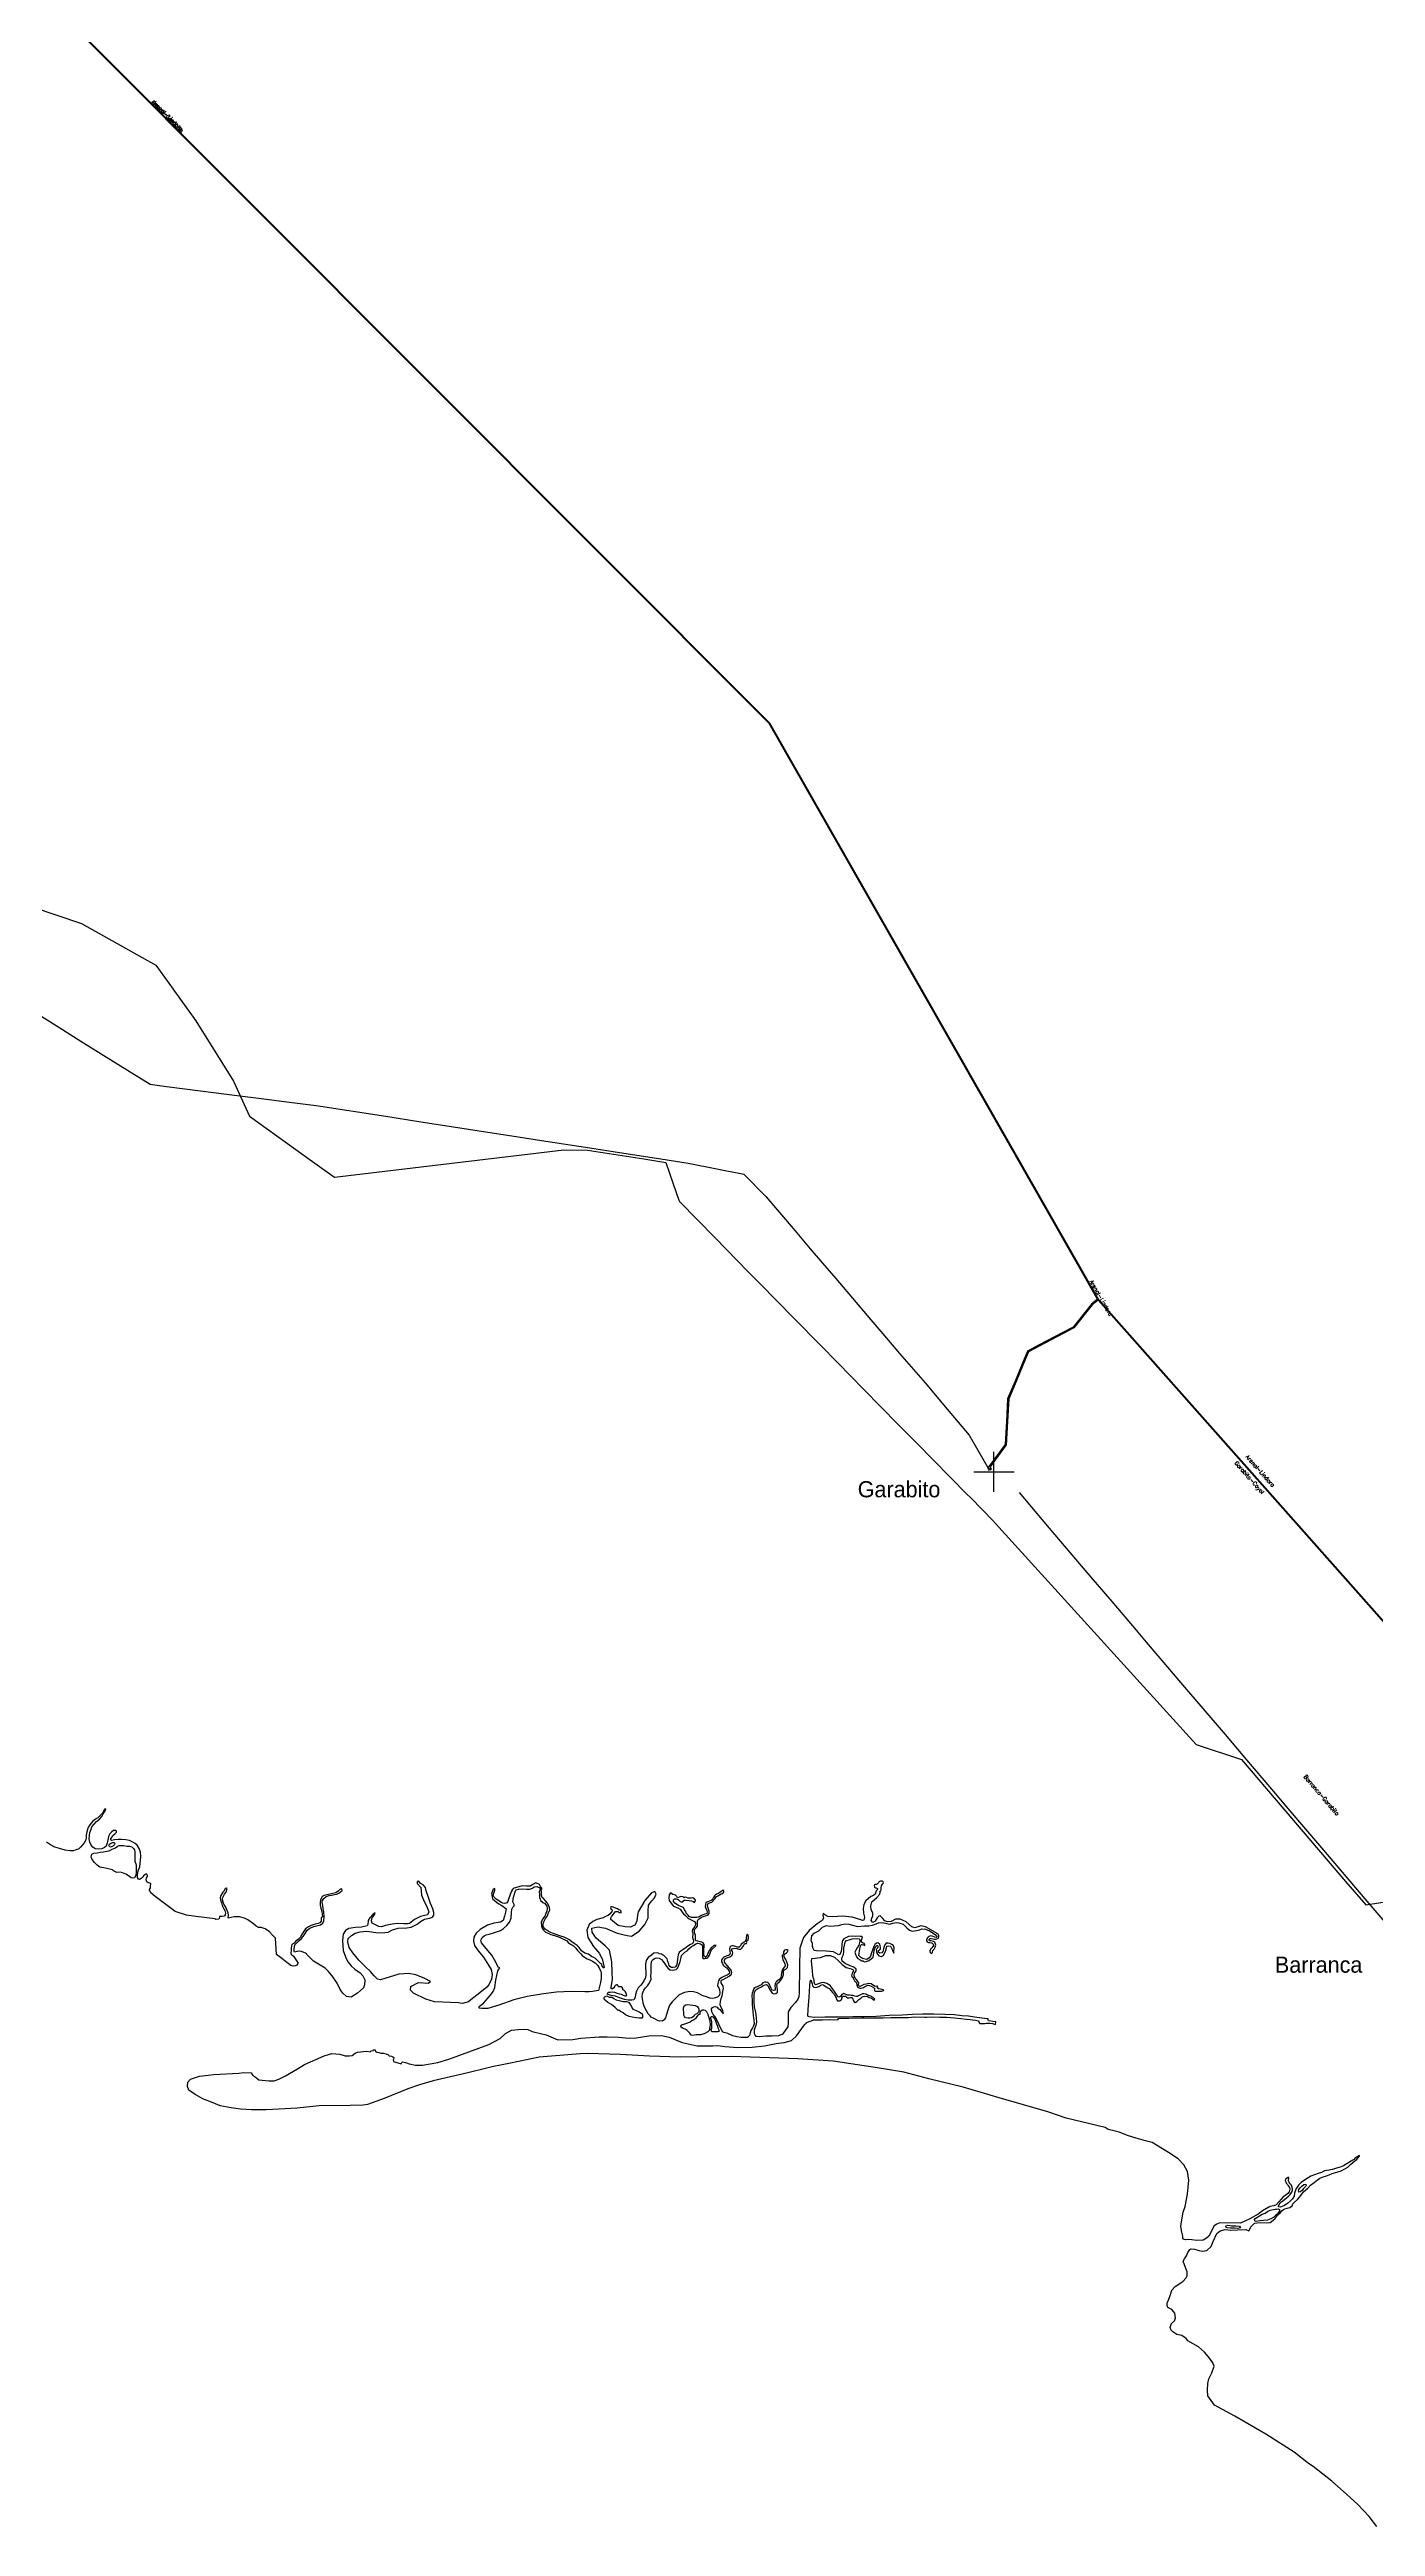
# Model space of a CAD drawing. Extents: x 283583 to 658922, y 889284 to 1241133.
# Drawn here: x 404868 to 421325, y 1097801 to 1128523 of the extents above; entities that cross this region are included whole.
import ezdxf
from ezdxf.enums import TextEntityAlignment as Align

# ---------------------------------------------------------------- set-up
doc = ezdxf.new("R2010")
doc.units = 0
doc.header["$MEASUREMENT"] = 0
for name, color, linetype in [('230 kV', 14, 'Continuous'), ('Circuito', 40, 'Continuous'), ('PUNTARENAS', 7, 'Continuous'), ('Subestaciones', 7, 'Continuous')]:
    doc.layers.add(name, color=color, linetype=linetype)
doc.styles.add('COMPLEX', font='COMPLEX', dxfattribs={"height": 0.2})

# ---------------------------------------------------------------- blocks, each defined once
blk = doc.blocks.new('UNNAMED')
at = {"color": 0}
for p, q in [((-0.5, 0), (0.5, 0)), ((0, -0.5), (0, 0.5))]:
    blk.add_line(p, q, dxfattribs=at)

msp = doc.modelspace()

# ---------------------------------------------------------------- linework, layer by layer
at = {"layer": '230 kV'}
for points in [[(390463, 1158238), (390444, 1158229), (390230, 1157825), (392168, 1149253), (393562, 1146302), (395989, 1141166), (396109, 1140911), (396356, 1140389), (396519, 1140040), (396846, 1139326), (397126, 1138757), (398817, 1135178), (413805, 1120172), (417887, 1113020)], [(398810, 1135173), (413798, 1120167), (417876, 1113020), (417856, 1113005), (417799, 1112961), (417575, 1112678), (417443, 1112608), (417144, 1112452), (417007, 1112380), (416936, 1112210), (416852, 1112008), (416760, 1111789), (416745, 1111508), (416729, 1111221), (416520, 1110935), (416551, 1110908)], [(404346, 1116797), (405028, 1116369), (405258, 1116225), (405544, 1116046), (405838, 1115863), (406117, 1115689), (406319, 1115663), (406742, 1115609), (407065, 1115568), (407561, 1115505), (407781, 1115477), (408180, 1115427), (409043, 1115293), (409452, 1115229), (410684, 1115038), (410973, 1114993), (411573, 1114899), (411942, 1114842), (412456, 1114762), (412795, 1114709), (413486, 1114573), (413759, 1114296), (414123, 1113870), (414311, 1113649), (414462, 1113472), (414626, 1113279), (414925, 1112928), (415063, 1112766), (415210, 1112595), (415417, 1112351), (415737, 1111984), (416008, 1111659), (416281, 1111338), (416516, 1110934), (416516, 1110934), (416528, 1110897)], [(421679, 1104950), (421676, 1104979), (421686, 1105131), (421708, 1105515), (421723, 1108683), (417884, 1113009), (417864, 1112995), (417808, 1112952), (417583, 1112668), (417449, 1112597), (417150, 1112440), (417017, 1112371), (416948, 1112205), (416864, 1112003), (416773, 1111786), (416757, 1111507), (416741, 1111216), (416545, 1110943), (416560, 1110912)], [(417886, 1113020), (417887, 1113020)], [(417887, 1113020), (417887, 1113019)], [(417887, 1113020), (421732, 1108686), (421717, 1105514), (421694, 1105130), (421685, 1104979), (421683, 1104950), (421664, 1104905)], [(416901, 1110624), (417275, 1110185), (417392, 1110048), (417769, 1109606), (418052, 1109273), (418353, 1108920), (418481, 1108770), (418769, 1108432), (418907, 1108270), (419209, 1107916), (419458, 1107624), (419701, 1107338), (420059, 1106918), (420214, 1106736), (420482, 1106421), (420680, 1106189), (420981, 1105835), (421219, 1105556), (421465, 1105268), (421611, 1105078), (421674, 1104948), (421692, 1104913)]]:
    msp.add_lwpolyline(points, dxfattribs=at)
at = {"layer": '230 kV', "color": 16}
msp.add_lwpolyline([(403729, 1118198), (405266, 1117684), (406190, 1117167), (406403, 1116869), (406401, 1116872), (406684, 1116477), (407153, 1115726), (407349, 1115294), (408132, 1114730), (408404, 1114536), (411252, 1114875), (411547, 1114870), (412246, 1114762), (412517, 1114720), (412609, 1114454), (412680, 1114253), (412687, 1114233), (413128, 1113784), (413544, 1113360), (413686, 1113217), (414114, 1112781), (414435, 1112455), (414654, 1112232), (414976, 1111905), (415399, 1111474), (415633, 1111237), (416258, 1110601), (416293, 1110566), (416450, 1110406), (416573, 1110281), (416611, 1110239), (419098, 1107502), (419663, 1107315), (420952, 1105801), (421206, 1105512), (421444, 1105548)], dxfattribs=at)
at = {"layer": 'PUNTARENAS', "color": 241}
msp.add_lwpolyline([(421341, 1097801), (421245, 1097924), (421106, 1098075), (420967, 1098200), (420783, 1098361), (420550, 1098546), (420495, 1098583), (420316, 1098723), (419964, 1098947), (419578, 1099171), (419327, 1099307), (419246, 1099422), (419241, 1099490), (419243, 1099573), (419258, 1099632), (419292, 1099706), (419321, 1099788), (419307, 1099829), (419271, 1099884), (419201, 1099962), (419129, 1100030), (419027, 1100089), (418996, 1100104), (418977, 1100134), (418921, 1100168), (418860, 1100183), (418810, 1100214), (418790, 1100236), (418778, 1100270), (418793, 1100318), (418829, 1100352), (418844, 1100388), (418833, 1100446), (418797, 1100492), (418748, 1100519), (418738, 1100541), (418740, 1100570), (418759, 1100619), (418782, 1100680), (418799, 1100731), (418840, 1100778), (418935, 1100839), (418976, 1100887), (418986, 1100911), (418989, 1100961), (418954, 1101048), (418939, 1101091), (418954, 1101120), (418978, 1101158), (418997, 1101199), (419020, 1101237), (419037, 1101245), (419081, 1101239), (419136, 1101222), (419175, 1101217), (419234, 1101226), (419285, 1101274), (419312, 1101334), (419356, 1101435), (419397, 1101469), (419458, 1101483), (419530, 1101477), (419613, 1101479), (419715, 1101484), (419755, 1101469), (419783, 1101523), (419824, 1101564), (419895, 1101570), (419971, 1101566), (420017, 1101570), (420075, 1101618), (420112, 1101665), (420147, 1101697), (420161, 1101716), (420185, 1101733), (420202, 1101739), (420231, 1101749), (420261, 1101757), (420291, 1101776), (420299, 1101802), (420322, 1101825), (420356, 1101857), (420384, 1101886), (420399, 1101907), (420432, 1101950), (420485, 1101998), (420519, 1102034), (420564, 1102068), (420604, 1102102), (420636, 1102120), (420676, 1102137), (420704, 1102145), (420750, 1102162), (420788, 1102177), (420818, 1102187), (420858, 1102198), (420898, 1102213), (420945, 1102236), (420981, 1102259), (421015, 1102291), (421045, 1102314), (421070, 1102337), (421093, 1102352), (421114, 1102380), (421123, 1102388), (421125, 1102392), (421125, 1102401), (421108, 1102391), (421085, 1102379), (421067, 1102365), (421070, 1102365), (421060, 1102354), (421043, 1102344), (421001, 1102321), (420963, 1102295), (420929, 1102276), (420886, 1102257), (420840, 1102244), (420791, 1102230), (420749, 1102221), (420692, 1102211), (420655, 1102190), (420613, 1102179), (420524, 1102145), (420456, 1102105), (420404, 1102067), (420370, 1102033), (420338, 1101985), (420319, 1101936), (420317, 1101898), (420295, 1101866), (420272, 1101841), (420234, 1101805), (420189, 1101777), (420141, 1101760), (420122, 1101765), (420120, 1101775), (420128, 1101794), (420143, 1101813), (420162, 1101830), (420177, 1101841), (420200, 1101862), (420217, 1101875), (420247, 1101896), (420268, 1101919), (420293, 1101955), (420295, 1101978), (420291, 1102012), (420276, 1102042), (420264, 1102052), (420253, 1102071), (420243, 1102095), (420249, 1102112), (420251, 1102129), (420241, 1102129), (420219, 1102118), (420209, 1102108), (420205, 1102091), (420213, 1102076), (420213, 1102074), (420219, 1102057), (420234, 1102042), (420243, 1102025), (420257, 1102006), (420264, 1101983), (420255, 1101953), (420238, 1101930), (420213, 1101909), (420181, 1101890), (420154, 1101862), (420124, 1101826), (420092, 1101790), (420062, 1101777), (420020, 1101769), (420007, 1101760), (420003, 1101760), (419921, 1101718), (419868, 1101674), (419766, 1101617), (419650, 1101564), (419395, 1101566), (419355, 1101550), (419325, 1101530), (419256, 1101401), (419226, 1101378), (419186, 1101353), (419108, 1101348), (419046, 1101357), (419002, 1101359), (418968, 1101355), (418942, 1101364), (418936, 1101378), (418936, 1101402), (418921, 1101450), (418909, 1101522), (418918, 1101578), (418939, 1101700), (418964, 1101768), (418993, 1101924), (419009, 1102096), (418992, 1102202), (418947, 1102286), (418876, 1102361), (418756, 1102439), (418607, 1102532), (418554, 1102562), (418469, 1102585), (418357, 1102617), (418258, 1102645), (418146, 1102691), (418093, 1102704), (418008, 1102726), (417971, 1102748), (417486, 1102865), (417258, 1102943), (416656, 1103116), (416206, 1103249), (415782, 1103355), (415471, 1103435), (415114, 1103495), (414593, 1103571), (414154, 1103602), (413333, 1103629), (412915, 1103625), (412697, 1103623), (412313, 1103636), (411956, 1103657), (411545, 1103668), (411456, 1103664), (411099, 1103634), (410946, 1103622), (410811, 1103592), (410569, 1103544), (410466, 1103523), (410379, 1103508), (410298, 1103485), (410061, 1103426), (409629, 1103327), (409462, 1103280), (409314, 1103229), (409023, 1103110), (408814, 1103033), (408763, 1103027), (408599, 1103024), (408217, 1103017), (407942, 1102988), (407557, 1102969), (407375, 1102967), (407237, 1102976), (407125, 1102993), (406987, 1103020), (406899, 1103054), (406772, 1103105), (406676, 1103158), (406596, 1103211), (406581, 1103260), (406586, 1103311), (406620, 1103350), (406732, 1103387), (406837, 1103399), (406907, 1103406), (407218, 1103424), (407280, 1103431), (407371, 1103426), (407390, 1103395), (407420, 1103380), (407441, 1103361), (407466, 1103339), (407589, 1103327), (407657, 1103329), (407716, 1103350), (407796, 1103390), (407947, 1103477), (408034, 1103531), (408279, 1103637), (408374, 1103667), (408472, 1103658), (408537, 1103637), (408593, 1103640), (408624, 1103643), (408662, 1103673), (408690, 1103685), (408804, 1103696), (408827, 1103694), (408849, 1103689), (408861, 1103700), (408889, 1103704), (408889, 1103713), (408912, 1103711), (408914, 1103692), (408929, 1103683), (408954, 1103681), (408982, 1103672), (409012, 1103670), (409041, 1103664), (409067, 1103653), (409086, 1103638), (409113, 1103634), (409128, 1103628), (409141, 1103619), (409141, 1103605), (409134, 1103590), (409138, 1103569), (409234, 1103541), (409240, 1103556), (409249, 1103564), (409287, 1103556), (409333, 1103539), (409409, 1103524), (409498, 1103522), (409689, 1103555), (409824, 1103599), (410320, 1103781), (410460, 1103853), (410526, 1103916), (410604, 1103955), (410684, 1103967), (410758, 1103969), (410805, 1103965), (410857, 1103942), (410963, 1103916), (411033, 1103901), (411179, 1103835), (411363, 1103840), (411461, 1103856), (411691, 1103875), (411791, 1103875), (411931, 1103869), (412062, 1103856), (412151, 1103860), (412307, 1103887), (412464, 1103891), (412559, 1103868), (412722, 1103802), (412906, 1103764), (412995, 1103763), (413101, 1103764), (413165, 1103766), (413249, 1103753), (413410, 1103741), (413588, 1103745), (413744, 1103761), (413888, 1103792), (413988, 1103804), (414079, 1103827), (414141, 1103886), (414240, 1104025), (414243, 1104032), (414255, 1104037), (414268, 1104052), (414295, 1104066), (414327, 1104073), (414352, 1104083), (414405, 1104087), (414460, 1104085), (414553, 1104089), (414653, 1104085), (414666, 1104106), (414790, 1104106), (414949, 1104110), (415095, 1104108), (415214, 1104110), (415311, 1104114), (415398, 1104116), (415531, 1104116), (415601, 1104121), (415732, 1104119), (415754, 1104119), (415832, 1104121), (415917, 1104119), (416003, 1104117), (416101, 1104110), (416177, 1104102), (416249, 1104093), (416293, 1104089), (416359, 1104080), (416395, 1104072), (416405, 1104057), (416408, 1104046), (416420, 1104038), (416435, 1104038), (416463, 1104040), (416475, 1104040), (416499, 1104044), (416539, 1104042), (416570, 1104038), (416611, 1104027), (416613, 1104061), (416604, 1104061), (416522, 1104074), (416520, 1104082), (416518, 1104097), (416507, 1104097), (416441, 1104106), (416350, 1104118), (416274, 1104129), (416192, 1104136), (416099, 1104147), (415982, 1104152), (415842, 1104156), (415709, 1104154), (415578, 1104150), (415455, 1104144), (415290, 1104137), (415127, 1104127), (414975, 1104123), (414837, 1104123), (414651, 1104119), (414492, 1104117), (414361, 1104113), (414297, 1104121), (414280, 1104131), (414284, 1104213), (414290, 1104268), (414295, 1104362), (414306, 1104512), (414311, 1104558), (414318, 1104581), (414319, 1104582), (414327, 1104558), (414334, 1104530), (414340, 1104505), (414355, 1104490), (414380, 1104488), (414416, 1104500), (414442, 1104515), (414461, 1104523), (414480, 1104517), (414518, 1104487), (414545, 1104473), (414564, 1104449), (414588, 1104422), (414609, 1104398), (414623, 1104371), (414632, 1104356), (414636, 1104339), (414647, 1104322), (414672, 1104320), (414683, 1104326), (414700, 1104343), (414704, 1104358), (414710, 1104371), (414717, 1104379), (414731, 1104379), (414748, 1104377), (414761, 1104367), (414772, 1104358), (414793, 1104358), (414810, 1104362), (414829, 1104362), (414835, 1104352), (414848, 1104322), (414856, 1104307), (414867, 1104301), (414888, 1104311), (414913, 1104339), (414937, 1104354), (414949, 1104366), (414968, 1104375), (414988, 1104379), (415019, 1104373), (415043, 1104360), (415068, 1104356), (415085, 1104341), (415102, 1104328), (415110, 1104341), (415091, 1104360), (415062, 1104379), (415036, 1104385), (415021, 1104392), (415000, 1104402), (414975, 1104407), (414960, 1104407), (414941, 1104400), (414924, 1104392), (414907, 1104381), (414897, 1104375), (414884, 1104375), (414865, 1104379), (414837, 1104388), (414816, 1104388), (414797, 1104392), (414774, 1104390), (414736, 1104409), (414727, 1104411), (414704, 1104398), (414689, 1104379), (414676, 1104369), (414664, 1104367), (414651, 1104371), (414634, 1104398), (414609, 1104437), (414583, 1104479), (414556, 1104509), (414514, 1104536), (414475, 1104547), (414446, 1104545), (414412, 1104532), (414387, 1104524), (414376, 1104519), (414365, 1104526), (414359, 1104551), (414359, 1104576), (414353, 1104596), (414350, 1104599), (414343, 1104634), (414339, 1104694), (414325, 1104814), (414330, 1104844), (414369, 1104849), (414399, 1104856), (414438, 1104858), (414503, 1104883), (414558, 1104881), (414613, 1104862), (414664, 1104814), (414705, 1104770), (414754, 1104735), (414816, 1104717), (414839, 1104710), (414848, 1104692), (414830, 1104662), (414823, 1104632), (414832, 1104615), (414839, 1104617), (414844, 1104601), (414861, 1104570), (414882, 1104542), (414888, 1104517), (414897, 1104496), (414907, 1104485), (414924, 1104479), (414937, 1104479), (414954, 1104481), (414971, 1104487), (414996, 1104504), (415028, 1104517), (415045, 1104510), (415068, 1104504), (415096, 1104485), (415110, 1104468), (415104, 1104455), (415117, 1104440), (415129, 1104442), (415193, 1104442), (415218, 1104449), (415225, 1104455), (415204, 1104461), (415180, 1104466), (415159, 1104468), (415140, 1104480), (415149, 1104493), (415138, 1104502), (415115, 1104497), (415094, 1104512), (415064, 1104531), (415036, 1104534), (415005, 1104529), (414975, 1104523), (414945, 1104506), (414924, 1104500), (414911, 1104508), (414909, 1104521), (414912, 1104542), (414901, 1104559), (414882, 1104584), (414865, 1104608), (414854, 1104633), (414854, 1104644), (414860, 1104664), (414878, 1104692), (414878, 1104712), (414851, 1104738), (414807, 1104756), (414742, 1104782), (414708, 1104814), (414701, 1104843), (414706, 1104862), (414721, 1104896), (414726, 1104932), (414728, 1104972), (414734, 1105012), (414743, 1105048), (414760, 1105067), (414791, 1105078), (414829, 1105088), (414878, 1105092), (414918, 1105088), (414927, 1105080), (414927, 1105063), (414920, 1105044), (414912, 1105012), (414891, 1104976), (414876, 1104949), (414865, 1104923), (414872, 1104898), (414882, 1104866), (414901, 1104845), (414931, 1104828), (414950, 1104817), (414965, 1104817), (414979, 1104804), (415007, 1104809), (415039, 1104821), (415066, 1104840), (415090, 1104862), (415094, 1104885), (415098, 1104917), (415102, 1104946), (415113, 1104972), (415124, 1104991), (415132, 1105005), (415141, 1105005), (415147, 1105001), (415147, 1104988), (415143, 1104974), (415130, 1104959), (415134, 1104942), (415134, 1104919), (415143, 1104900), (415162, 1104878), (415195, 1104872), (415219, 1104887), (415238, 1104925), (415248, 1104948), (415255, 1104976), (415261, 1104997), (415282, 1105003), (415304, 1104997), (415316, 1104984), (415331, 1104950), (415346, 1104910), (415346, 1104942), (415350, 1104973), (415342, 1105001), (415333, 1105014), (415323, 1105020), (415299, 1105033), (415274, 1105035), (415251, 1105037), (415234, 1105016), (415227, 1104993), (415219, 1104965), (415212, 1104933), (415200, 1104916), (415172, 1104912), (415157, 1104925), (415157, 1104946), (415172, 1104952), (415181, 1104965), (415183, 1104988), (415179, 1105001), (415172, 1105024), (415153, 1105037), (415141, 1105039), (415128, 1105031), (415113, 1105020), (415098, 1104993), (415088, 1104961), (415075, 1104929), (415068, 1104904), (415058, 1104874), (415043, 1104853), (415011, 1104834), (414990, 1104836), (414977, 1104840), (414960, 1104845), (414935, 1104862), (414914, 1104881), (414916, 1104910), (414920, 1104936), (414927, 1104965), (414933, 1104997), (414937, 1105012), (414946, 1105018), (414956, 1105018), (414971, 1105014), (414986, 1105008), (414988, 1105016), (414984, 1105027), (414980, 1105031), (414967, 1105035), (414948, 1105048), (414946, 1105061), (414952, 1105090), (414959, 1105109), (414952, 1105120), (414935, 1105120), (414912, 1105124), (414876, 1105120), (414832, 1105122), (414783, 1105118), (414758, 1105105), (414728, 1105088), (414711, 1105067), (414702, 1105029), (414700, 1105002), (414696, 1104970), (414692, 1104932), (414679, 1104896), (414663, 1104890), (414657, 1104895), (414597, 1104927), (414507, 1104936), (414389, 1104941), (414359, 1104947), (414345, 1104970), (414340, 1104996), (414336, 1105030), (414321, 1105070), (414330, 1105125), (414360, 1105158), (414415, 1105190), (414464, 1105236), (414510, 1105257), (414547, 1105248), (414607, 1105250), (414662, 1105254), (414704, 1105268), (414741, 1105277), (414787, 1105273), (414833, 1105261), (414895, 1105243), (414983, 1105252), (415038, 1105252), (415084, 1105259), (415128, 1105277), (415158, 1105289), (415202, 1105291), (415246, 1105284), (415294, 1105272), (415336, 1105282), (415375, 1105293), (415409, 1105288), (415462, 1105272), (415509, 1105228), (415541, 1105198), (415580, 1105183), (415652, 1105199), (415697, 1105212), (415742, 1105210), (415790, 1105187), (415861, 1105143), (415863, 1105142), (415866, 1105139), (415876, 1105129), (415879, 1105123), (415879, 1105114), (415874, 1105108), (415856, 1105112), (415837, 1105119), (415824, 1105123), (415801, 1105127), (415784, 1105118), (415774, 1105110), (415761, 1105098), (415753, 1105075), (415754, 1105064), (415762, 1105052), (415779, 1105046), (415795, 1105043), (415816, 1105039), (415824, 1105035), (415836, 1105024), (415838, 1105005), (415831, 1104993), (415817, 1104980), (415802, 1104961), (415796, 1104940), (415799, 1104919), (415805, 1104912), (415816, 1104909), (415826, 1104921), (415830, 1104943), (415848, 1104962), (415859, 1104985), (415868, 1105011), (415862, 1105035), (415855, 1105048), (415840, 1105057), (415808, 1105063), (415800, 1105063), (415789, 1105066), (415785, 1105079), (415788, 1105089), (415798, 1105095), (415812, 1105093), (415836, 1105090), (415851, 1105087), (415865, 1105085), (415882, 1105088), (415902, 1105097), (415907, 1105115), (415907, 1105130), (415897, 1105146), (415882, 1105157), (415874, 1105166), (415866, 1105167), (415866, 1105168), (415739, 1105240), (415682, 1105251), (415659, 1105244), (415608, 1105228), (415569, 1105240), (415499, 1105302), (415428, 1105334), (415368, 1105332), (415314, 1105306), (415268, 1105300), (415236, 1105314), (415206, 1105348), (415177, 1105376), (415160, 1105372), (415139, 1105350), (415115, 1105308), (415086, 1105291), (415067, 1105319), (415075, 1105344), (415087, 1105376), (415087, 1105413), (415068, 1105448), (415063, 1105499), (415075, 1105549), (415135, 1105602), (415173, 1105645), (415178, 1105669), (415175, 1105669), (415180, 1105679), (415187, 1105688), (415189, 1105698), (415189, 1105708), (415189, 1105722), (415189, 1105732), (415195, 1105746), (415207, 1105766), (415216, 1105778), (415218, 1105788), (415215, 1105796), (415209, 1105801), (415202, 1105804), (415192, 1105804), (415182, 1105804), (415170, 1105799), (415158, 1105790), (415151, 1105782), (415144, 1105773), (415139, 1105768), (415132, 1105765), (415124, 1105764), (415117, 1105764), (415109, 1105761), (415103, 1105753), (415103, 1105746), (415106, 1105739), (415106, 1105732), (415111, 1105725), (415121, 1105723), (415129, 1105722), (415137, 1105719), (415143, 1105712), (415143, 1105701), (415136, 1105693), (415133, 1105689), (415134, 1105689), (415130, 1105683), (415115, 1105643), (415096, 1105626), (415061, 1105616), (415001, 1105561), (414975, 1105515), (414968, 1105464), (414971, 1105406), (414982, 1105360), (414977, 1105323), (414959, 1105319), (414924, 1105328), (414832, 1105358), (414712, 1105370), (414585, 1105361), (414528, 1105365), (414491, 1105386), (414470, 1105402), (414468, 1105384), (414475, 1105347), (414458, 1105319), (414396, 1105276), (414295, 1105193), (414225, 1105105), (414207, 1105047), (414181, 1104974), (414176, 1104733), (414172, 1104420), (414170, 1104371), (414157, 1104342), (414125, 1104299), (414068, 1104240), (414034, 1104184), (414038, 1104045), (414032, 1103997), (413964, 1103908), (413915, 1103887), (413835, 1103883), (413757, 1103881), (413677, 1103873), (413642, 1103880), (413640, 1103880), (413625, 1103893), (413619, 1103913), (413617, 1103932), (413619, 1103963), (413627, 1103991), (413640, 1104020), (413647, 1104054), (413645, 1104105), (413638, 1104152), (413630, 1104198), (413619, 1104247), (413613, 1104300), (413613, 1104393), (413619, 1104429), (413636, 1104459), (413660, 1104473), (413706, 1104495), (413727, 1104511), (413751, 1104518), (413768, 1104522), (413783, 1104509), (413797, 1104480), (413812, 1104454), (413837, 1104416), (413859, 1104408), (413884, 1104412), (413905, 1104429), (413905, 1104460), (413899, 1104488), (413895, 1104516), (413903, 1104539), (413924, 1104551), (413946, 1104577), (413967, 1104609), (413977, 1104647), (413980, 1104683), (413988, 1104704), (414009, 1104712), (414028, 1104733), (414033, 1104769), (414020, 1104801), (414005, 1104835), (413986, 1104865), (413988, 1104892), (414001, 1104909), (414014, 1104915), (414028, 1104928), (414035, 1104943), (414022, 1104954), (414007, 1104954), (413990, 1104949), (413980, 1104930), (413980, 1104907), (413973, 1104894), (413963, 1104884), (413963, 1104865), (413971, 1104835), (413980, 1104814), (413994, 1104784), (413997, 1104755), (413988, 1104738), (413967, 1104708), (413956, 1104683), (413950, 1104638), (413946, 1104606), (413924, 1104585), (413888, 1104556), (413874, 1104530), (413869, 1104509), (413873, 1104477), (413876, 1104454), (413852, 1104448), (413833, 1104456), (413827, 1104475), (413812, 1104503), (413802, 1104530), (413783, 1104547), (413763, 1104552), (413742, 1104552), (413723, 1104543), (413700, 1104518), (413660, 1104499), (413632, 1104488), (413609, 1104473), (413596, 1104437), (413590, 1104416), (413586, 1104382), (413588, 1104334), (413590, 1104281), (413594, 1104228), (413596, 1104192), (413600, 1104135), (413611, 1104086), (413613, 1104035), (413606, 1104012), (413592, 1103985), (413572, 1103953), (413564, 1103925), (413558, 1103889), (413545, 1103877), (413533, 1103864), (413519, 1103864), (413452, 1103867), (413399, 1103873), (413350, 1103887), (413287, 1103917), (413236, 1103926), (413220, 1103938), (413201, 1103981), (413182, 1104012), (413167, 1104051), (413129, 1104123), (413104, 1104152), (413087, 1104184), (413085, 1104220), (413095, 1104239), (413112, 1104247), (413134, 1104250), (413155, 1104241), (413165, 1104228), (413189, 1104214), (413203, 1104192), (413231, 1104158), (413231, 1104177), (413224, 1104199), (413210, 1104230), (413193, 1104271), (413195, 1104311), (413206, 1104349), (413216, 1104381), (413223, 1104406), (413227, 1104436), (413233, 1104478), (413231, 1104495), (413229, 1104506), (413218, 1104525), (413204, 1104544), (413204, 1104563), (413210, 1104575), (413231, 1104586), (413265, 1104605), (413303, 1104626), (413329, 1104647), (413335, 1104675), (413333, 1104692), (413310, 1104721), (413284, 1104755), (413259, 1104783), (413244, 1104802), (413244, 1104827), (413257, 1104844), (413276, 1104855), (413312, 1104867), (413335, 1104884), (413346, 1104897), (413348, 1104914), (413346, 1104933), (413333, 1104954), (413339, 1104965), (413354, 1104969), (413373, 1104973), (413399, 1104969), (413422, 1104963), (413450, 1104963), (413460, 1104975), (413473, 1104992), (413488, 1105020), (413503, 1105030), (413519, 1105032), (413522, 1105043), (413517, 1105054), (413524, 1105064), (413539, 1105077), (413545, 1105106), (413539, 1105136), (413528, 1105149), (413517, 1105132), (413515, 1105102), (413513, 1105083), (413503, 1105060), (413488, 1105047), (413473, 1105037), (413452, 1105022), (413443, 1105001), (413428, 1104986), (413401, 1104988), (413382, 1104994), (413356, 1105001), (413337, 1105001), (413323, 1104997), (413312, 1104988), (413308, 1104967), (413314, 1104937), (413316, 1104910), (413306, 1104893), (413293, 1104882), (413265, 1104874), (413236, 1104861), (413219, 1104846), (413210, 1104827), (413210, 1104806), (413221, 1104783), (413231, 1104764), (413250, 1104747), (413274, 1104728), (413297, 1104700), (413307, 1104679), (413303, 1104656), (413280, 1104637), (413246, 1104626), (413214, 1104609), (413185, 1104588), (413170, 1104567), (413163, 1104537), (413159, 1104512), (413161, 1104497), (413174, 1104482), (413182, 1104457), (413189, 1104425), (413182, 1104391), (413165, 1104372), (413136, 1104357), (413100, 1104351), (413062, 1104355), (413034, 1104366), (412969, 1104387), (412911, 1104419), (412863, 1104432), (412816, 1104436), (412751, 1104423), (412683, 1104396), (412645, 1104356), (412596, 1104309), (412564, 1104265), (412543, 1104206), (412528, 1104153), (412513, 1104110), (412496, 1104085), (412471, 1104068), (412441, 1104072), (412430, 1104070), (412371, 1104100), (412335, 1104118), (412323, 1104136), (412299, 1104159), (412276, 1104195), (412253, 1104244), (412238, 1104293), (412232, 1104324), (412223, 1104369), (412230, 1104411), (412243, 1104451), (412266, 1104481), (412289, 1104506), (412308, 1104530), (412325, 1104559), (412335, 1104590), (412333, 1104626), (412335, 1104670), (412337, 1104721), (412335, 1104766), (412339, 1104804), (412354, 1104829), (412384, 1104850), (412407, 1104855), (412437, 1104848), (412462, 1104833), (412483, 1104810), (412504, 1104780), (412525, 1104746), (412551, 1104717), (412572, 1104706), (412606, 1104702), (412644, 1104710), (412667, 1104732), (412678, 1104761), (412695, 1104810), (412705, 1104842), (412712, 1104882), (412732, 1104904), (412753, 1104923), (412781, 1104942), (412804, 1104967), (412836, 1104993), (412861, 1105005), (412889, 1105027), (412914, 1105037), (412933, 1105033), (412946, 1105029), (412961, 1105020), (412971, 1105003), (412971, 1104891), (412973, 1104859), (412982, 1104847), (412999, 1104847), (413011, 1104849), (413030, 1104851), (413049, 1104866), (413060, 1104889), (413073, 1104923), (413090, 1104957), (413143, 1105005), (413113, 1105005), (413092, 1104988), (413079, 1104978), (413066, 1104961), (413052, 1104938), (413039, 1104908), (413026, 1104876), (413009, 1104863), (412997, 1104870), (412990, 1104887), (412988, 1104897), (412990, 1104927), (412990, 1104959), (412992, 1104995), (412992, 1105018), (412980, 1105039), (412965, 1105048), (412942, 1105054), (412914, 1105060), (412893, 1105063), (412889, 1105067), (412885, 1105086), (412885, 1105135), (412878, 1105156), (412874, 1105181), (412874, 1105204), (412893, 1105228), (412910, 1105245), (412912, 1105262), (412910, 1105283), (412912, 1105314), (412921, 1105329), (412942, 1105348), (412967, 1105361), (413008, 1105374), (413039, 1105384), (413054, 1105405), (413054, 1105431), (413046, 1105458), (413037, 1105484), (413033, 1105505), (413037, 1105522), (413052, 1105530), (413071, 1105539), (413088, 1105543), (413103, 1105556), (413114, 1105572), (413128, 1105589), (413145, 1105613), (413162, 1105621), (413183, 1105634), (413203, 1105646), (413224, 1105653), (413239, 1105672), (413239, 1105689), (413217, 1105689), (413205, 1105678), (413173, 1105653), (413148, 1105644), (413128, 1105632), (413120, 1105621), (413111, 1105602), (413101, 1105585), (413080, 1105566), (413061, 1105556), (413039, 1105547), (413016, 1105539), (413010, 1105515), (413006, 1105490), (413010, 1105479), (413016, 1105467), (413025, 1105441), (413029, 1105420), (413025, 1105403), (413020, 1105399), (413001, 1105395), (412982, 1105386), (412955, 1105378), (412927, 1105359), (412902, 1105353), (412881, 1105353), (412838, 1105355), (412809, 1105365), (412796, 1105382), (412771, 1105406), (412766, 1105427), (412756, 1105437), (412749, 1105448), (412735, 1105478), (412713, 1105488), (412673, 1105505), (412629, 1105531), (412612, 1105552), (412614, 1105573), (412627, 1105586), (412646, 1105586), (412671, 1105579), (412697, 1105554), (412709, 1105547), (412728, 1105550), (412739, 1105560), (412747, 1105571), (412766, 1105571), (412807, 1105566), (412838, 1105562), (412857, 1105554), (412872, 1105539), (412881, 1105552), (412887, 1105571), (412879, 1105583), (412868, 1105585), (412853, 1105600), (412834, 1105594), (412796, 1105594), (412773, 1105602), (412758, 1105605), (412747, 1105600), (412731, 1105609), (412703, 1105615), (412682, 1105605), (412663, 1105598), (412656, 1105613), (412637, 1105630), (412604, 1105639), (412574, 1105662), (412561, 1105634), (412553, 1105598), (412561, 1105565), (412580, 1105535), (412595, 1105514), (412610, 1105497), (412633, 1105488), (412665, 1105476), (412694, 1105456), (412722, 1105420), (412735, 1105399), (412760, 1105378), (412785, 1105353), (412806, 1105336), (412834, 1105325), (412872, 1105304), (412887, 1105283), (412887, 1105264), (412876, 1105245), (412866, 1105228), (412847, 1105207), (412844, 1105183), (412853, 1105164), (412853, 1105143), (412849, 1105113), (412853, 1105086), (412859, 1105075), (412863, 1105063), (412855, 1105039), (412844, 1105029), (412824, 1105021), (412790, 1104998), (412752, 1104969), (412710, 1104941), (412682, 1104920), (412672, 1104890), (412663, 1104842), (412657, 1104795), (412648, 1104759), (412633, 1104738), (412610, 1104734), (412587, 1104734), (412568, 1104746), (412557, 1104757), (412555, 1104774), (412542, 1104810), (412536, 1104842), (412511, 1104867), (412492, 1104882), (412475, 1104893), (412462, 1104901), (412441, 1104905), (412413, 1104914), (412369, 1104910), (412339, 1104888), (412297, 1104857), (412274, 1104819), (412267, 1104776), (412265, 1104728), (412269, 1104685), (412269, 1104639), (412263, 1104599), (412244, 1104567), (412223, 1104535), (412206, 1104514), (412176, 1104480), (412155, 1104440), (412142, 1104398), (412136, 1104362), (412119, 1104334), (412095, 1104328), (412049, 1104328), (412004, 1104338), (411978, 1104346), (411942, 1104359), (411891, 1104378), (411840, 1104388), (411800, 1104399), (411788, 1104405), (411804, 1104427), (411827, 1104428), (411856, 1104432), (411882, 1104427), (411913, 1104417), (411943, 1104408), (411962, 1104404), (411987, 1104391), (412011, 1104381), (412026, 1104383), (412032, 1104389), (412030, 1104400), (412026, 1104413), (412017, 1104432), (411998, 1104451), (411985, 1104459), (411983, 1104472), (411977, 1104487), (411964, 1104493), (411945, 1104493), (411933, 1104495), (411924, 1104512), (411916, 1104521), (411907, 1104521), (411897, 1104516), (411888, 1104512), (411884, 1104502), (411873, 1104480), (411856, 1104470), (411844, 1104470), (411835, 1104476), (411834, 1104478), (411841, 1104490), (411856, 1104584), (411853, 1104675), (411847, 1104805), (411817, 1104948), (411764, 1105001), (411651, 1105096), (411604, 1105174), (411598, 1105221), (411675, 1105239), (411770, 1105221), (411913, 1105161), (412037, 1105132), (412090, 1105122), (412186, 1105185), (412257, 1105268), (412299, 1105351), (412299, 1105434), (412302, 1105507), (412342, 1105559), (412378, 1105600), (412399, 1105642), (412382, 1105678), (412341, 1105660), (412258, 1105565), (412173, 1105424), (412166, 1105384), (412156, 1105312), (412138, 1105262), (412079, 1105233), (412014, 1105239), (411925, 1105256), (411836, 1105329), (411834, 1105352), (411842, 1105365), (411851, 1105376), (411880, 1105414), (411893, 1105427), (411906, 1105429), (411921, 1105429), (411929, 1105424), (411944, 1105416), (411963, 1105414), (411963, 1105426), (411959, 1105437), (411952, 1105446), (411936, 1105450), (411919, 1105460), (411883, 1105475), (411853, 1105488), (411834, 1105488), (411830, 1105475), (411834, 1105463), (411847, 1105454), (411851, 1105446), (411847, 1105429), (411825, 1105401), (411804, 1105380), (411779, 1105372), (411751, 1105357), (411744, 1105351), (411741, 1105352), (411663, 1105328), (411612, 1105306), (411567, 1105268), (411539, 1105197), (411550, 1105108), (411622, 1104995), (411693, 1104906), (411730, 1104828), (411752, 1104734), (411747, 1104726), (411727, 1104749), (411723, 1104773), (411713, 1104779), (411675, 1104817), (411639, 1104849), (411594, 1104872), (411556, 1104898), (411514, 1104913), (411472, 1104940), (411440, 1104982), (411417, 1105008), (411381, 1105033), (411353, 1105054), (411313, 1105080), (411254, 1105112), (411216, 1105124), (411131, 1105152), (411070, 1105175), (411021, 1105211), (410998, 1105235), (410993, 1105264), (411004, 1105302), (411025, 1105343), (411049, 1105374), (411063, 1105415), (411078, 1105444), (411072, 1105482), (411059, 1105510), (411049, 1105533), (411023, 1105561), (411004, 1105584), (410983, 1105603), (410975, 1105633), (410973, 1105664), (410975, 1105688), (410954, 1105692), (410947, 1105671), (410949, 1105639), (410949, 1105603), (410958, 1105582), (410964, 1105567), (410977, 1105552), (410989, 1105542), (411011, 1105531), (411030, 1105510), (411040, 1105493), (411044, 1105468), (411042, 1105434), (411027, 1105402), (411015, 1105370), (410989, 1105334), (410972, 1105292), (410974, 1105252), (410983, 1105224), (411000, 1105197), (411025, 1105171), (411065, 1105156), (411091, 1105142), (411135, 1105129), (411175, 1105118), (411207, 1105108), (411239, 1105088), (411290, 1105065), (411304, 1105046), (411336, 1105025), (411372, 1105002), (411400, 1104974), (411423, 1104946), (411463, 1104904), (411480, 1104883), (411507, 1104862), (411541, 1104843), (411575, 1104828), (411609, 1104811), (411639, 1104792), (411668, 1104762), (411689, 1104732), (411708, 1104694), (411716, 1104675), (411717, 1104601), (411706, 1104546), (411683, 1104449), (411607, 1104438), (411568, 1104434), (411511, 1104434), (411344, 1104436), (411160, 1104430), (410999, 1104407), (410796, 1104376), (410632, 1104333), (410446, 1104266), (410307, 1104226), (410233, 1104224), (410199, 1104228), (410199, 1104238), (410201, 1104249), (410222, 1104266), (410253, 1104292), (410343, 1104393), (410374, 1104438), (410395, 1104488), (410409, 1104575), (410433, 1104693), (410447, 1104712), (410456, 1104729), (410438, 1104740), (410419, 1104776), (410393, 1104828), (410357, 1104889), (410308, 1104946), (410230, 1105041), (410223, 1105074), (410237, 1105107), (410261, 1105126), (410287, 1105140), (410327, 1105147), (410379, 1105166), (410464, 1105192), (410504, 1105218), (410544, 1105255), (410577, 1105298), (410599, 1105347), (410604, 1105418), (410608, 1105458), (410618, 1105482), (410634, 1105498), (410634, 1105515), (410620, 1105550), (410627, 1105607), (410649, 1105671), (410658, 1105695), (410660, 1105697), (410691, 1105706), (410734, 1105711), (410788, 1105706), (410831, 1105706), (410861, 1105716), (410885, 1105734), (410918, 1105739), (410944, 1105725), (410965, 1105701), (410982, 1105711), (410963, 1105737), (410949, 1105765), (410906, 1105784), (410866, 1105765), (410833, 1105744), (410790, 1105742), (410734, 1105746), (410663, 1105728), (410623, 1105713), (410610, 1105697), (410609, 1105697), (410607, 1105694), (410606, 1105692), (410605, 1105687), (410599, 1105671), (410564, 1105581), (410555, 1105551), (410543, 1105538), (410520, 1105529), (410496, 1105532), (410473, 1105542), (410443, 1105559), (410410, 1105580), (410386, 1105606), (410376, 1105633), (410397, 1105693), (410397, 1105715), (410376, 1105706), (410361, 1105674), (410355, 1105644), (410361, 1105614), (410367, 1105587), (410386, 1105568), (410416, 1105544), (410443, 1105525), (410473, 1105506), (410496, 1105493), (410535, 1105463), (410530, 1105435), (410516, 1105371), (410500, 1105319), (410466, 1105296), (410384, 1105284), (410306, 1105260), (410214, 1105206), (410162, 1105161), (410133, 1105112), (410131, 1105060), (410145, 1105005), (410187, 1104939), (410253, 1104861), (410315, 1104762), (410348, 1104708), (410364, 1104646), (410355, 1104589), (410322, 1104518), (410296, 1104490), (410209, 1104418), (410099, 1104332), (410069, 1104309), (409996, 1104286), (409943, 1104294), (409645, 1104308), (409539, 1104341), (409387, 1104414), (409347, 1104453), (409354, 1104500), (409447, 1104546), (409566, 1104539), (409599, 1104559), (409526, 1104599), (409414, 1104645), (409328, 1104659), (409202, 1104652), (409030, 1104599), (408977, 1104581), (408940, 1104591), (408897, 1104629), (408853, 1104683), (408791, 1104742), (408709, 1104825), (408631, 1104917), (408588, 1104981), (408572, 1105052), (408577, 1105094), (408615, 1105130), (408664, 1105158), (408726, 1105177), (408808, 1105184), (408948, 1105165), (409030, 1105167), (409070, 1105174), (409127, 1105200), (409196, 1105223), (409302, 1105228), (409356, 1105235), (409389, 1105249), (409432, 1105271), (409472, 1105304), (409522, 1105332), (409583, 1105346), (409621, 1105358), (409637, 1105384), (409638, 1105417), (409628, 1105462), (409597, 1105528), (409574, 1105601), (409543, 1105684), (409535, 1105726), (409505, 1105759), (409474, 1105778), (409454, 1105806), (409431, 1105800), (409433, 1105774), (409476, 1105728), (409484, 1105632), (409524, 1105544), (409553, 1105492), (409578, 1105426), (409560, 1105388), (409472, 1105365), (409399, 1105330), (409337, 1105280), (409311, 1105275), (409267, 1105275), (409189, 1105278), (409122, 1105271), (409040, 1105254), (408988, 1105238), (408957, 1105243), (408872, 1105285), (408865, 1105314), (408875, 1105351), (408908, 1105396), (408910, 1105413), (408886, 1105396), (408844, 1105349), (408823, 1105318), (408820, 1105266), (408811, 1105250), (408742, 1105236), (408667, 1105231), (408582, 1105219), (408541, 1105191), (408515, 1105149), (408503, 1105068), (408515, 1104945), (408543, 1104867), (408569, 1104806), (408612, 1104754), (408657, 1104714), (408723, 1104667), (408756, 1104629), (408782, 1104581), (408777, 1104518), (408765, 1104481), (408692, 1104414), (408612, 1104368), (408553, 1104375), (408507, 1104415), (408475, 1104461), (408437, 1104538), (408378, 1104629), (408329, 1104686), (408288, 1104726), (408143, 1104812), (408061, 1104895), (408058, 1104902), (408044, 1104913), (408024, 1104921), (407997, 1104932), (407969, 1104938), (407936, 1104932), (407910, 1104923), (407904, 1104934), (407906, 1104970), (407915, 1105014), (407938, 1105040), (407963, 1105065), (407995, 1105093), (408016, 1105118), (408042, 1105156), (408067, 1105196), (408099, 1105224), (408148, 1105241), (408232, 1105262), (408262, 1105285), (408275, 1105312), (408277, 1105365), (408275, 1105423), (408264, 1105463), (408260, 1105505), (408254, 1105539), (408258, 1105566), (408275, 1105588), (408302, 1105613), (408341, 1105626), (408372, 1105632), (408406, 1105638), (408436, 1105645), (408459, 1105657), (408480, 1105672), (408499, 1105689), (408495, 1105709), (408482, 1105706), (408470, 1105700), (408451, 1105681), (408423, 1105662), (408385, 1105653), (408353, 1105645), (408311, 1105636), (408279, 1105626), (408254, 1105613), (408243, 1105598), (408233, 1105571), (408226, 1105539), (408228, 1105507), (408235, 1105471), (408247, 1105427), (408256, 1105363), (408241, 1105351), (408241, 1105308), (408225, 1105290), (408202, 1105280), (408166, 1105271), (408117, 1105257), (408081, 1105237), (408047, 1105214), (408019, 1105178), (407998, 1105140), (407983, 1105111), (407960, 1105087), (407926, 1105060), (407905, 1105034), (407875, 1105018), (407871, 1105003), (407869, 1104971), (407869, 1104946), (407865, 1104910), (407865, 1104903), (407877, 1104891), (407896, 1104874), (407913, 1104850), (407928, 1104827), (407945, 1104799), (407953, 1104786), (407949, 1104783), (407939, 1104763), (407922, 1104755), (407892, 1104749), (407865, 1104757), (407812, 1104795), (407750, 1104844), (407687, 1104897), (407672, 1105098), (407638, 1105136), (407598, 1105177), (407545, 1105215), (407497, 1105230), (407463, 1105232), (407435, 1105247), (407399, 1105276), (407330, 1105325), (407289, 1105344), (407226, 1105361), (407162, 1105361), (407086, 1105347), (407090, 1105384), (407084, 1105412), (407074, 1105442), (407055, 1105484), (407033, 1105520), (407019, 1105558), (407017, 1105592), (407027, 1105617), (407042, 1105645), (407057, 1105666), (407064, 1105679), (407071, 1105702), (407072, 1105715), (407061, 1105719), (407050, 1105713), (407044, 1105704), (407036, 1105685), (407019, 1105668), (406993, 1105628), (406985, 1105600), (406989, 1105573), (407002, 1105537), (407012, 1105505), (407029, 1105469), (407044, 1105440), (407052, 1105408), (407050, 1105387), (407042, 1105374), (407040, 1105370), (407010, 1105365), (406980, 1105366), (406980, 1105359), (406976, 1105340), (406970, 1105332), (406936, 1105330), (406933, 1105328), (406925, 1105336), (406686, 1105366), (406569, 1105385), (406429, 1105429), (406181, 1105613), (406125, 1105659), (406118, 1105679), (406105, 1105698), (406120, 1105718), (406122, 1105742), (406124, 1105770), (406114, 1105779), (406092, 1105783), (406077, 1105796), (406070, 1105820), (406074, 1105846), (406085, 1105863), (406085, 1105877), (406075, 1105890), (406063, 1105892), (406040, 1105876), (406027, 1105859), (406007, 1105839), (405987, 1105824), (405972, 1105828), (405962, 1105849), (405960, 1105875), (405963, 1105916), (405973, 1105945), (405988, 1105984), (405995, 1106028), (405999, 1106062), (406004, 1106117), (405997, 1106164), (405980, 1106212), (405958, 1106251), (405930, 1106271), (405903, 1106290), (405860, 1106310), (405814, 1106316), (405762, 1106321), (405721, 1106320), (405677, 1106316), (405638, 1106308), (405627, 1106320), (405636, 1106344), (405655, 1106370), (405681, 1106392), (405701, 1106412), (405699, 1106427), (405686, 1106434), (405664, 1106434), (405636, 1106414), (405616, 1106392), (405601, 1106359), (405595, 1106336), (405588, 1106297), (405584, 1106277), (405571, 1106238), (405551, 1106221), (405517, 1106207), (405473, 1106201), (405436, 1106207), (405408, 1106225), (405384, 1106251), (405371, 1106288), (405362, 1106331), (405364, 1106370), (405368, 1106407), (405386, 1106449), (405395, 1106477), (405421, 1106512), (405453, 1106546), (405488, 1106575), (405516, 1106609), (405536, 1106640), (405559, 1106679), (405568, 1106697), (405562, 1106703), (405546, 1106690), (405525, 1106648), (405499, 1106620), (405470, 1106592), (405440, 1106572), (405408, 1106549), (405381, 1106522), (405360, 1106492), (405344, 1106462), (405331, 1106418), (405323, 1106377), (405323, 1106329), (405316, 1106312), (405303, 1106283), (405284, 1106259), (405254, 1106227), (405228, 1106203), (405209, 1106199), (405166, 1106182), (405124, 1106180), (405061, 1106188), (404992, 1106208), (404933, 1106227), (404881, 1106255), (404831, 1106290)], dxfattribs=at)
for points in [[(405666, 1106248), (405657, 1106243), (405649, 1106236), (405635, 1106229), (405624, 1106228), (405617, 1106231), (405612, 1106235), (405608, 1106244), (405608, 1106253), (405611, 1106263), (405625, 1106273), (405644, 1106281), (405656, 1106283), (405665, 1106283), (405674, 1106280), (405678, 1106274), (405678, 1106269), (405677, 1106261), (405672, 1106255)], [(405938, 1105876), (405925, 1105848), (405903, 1105841), (405883, 1105846), (405848, 1105870), (405816, 1105891), (405774, 1105909), (405744, 1105915), (405703, 1105911), (405663, 1105933), (405650, 1105946), (405579, 1105963), (405542, 1105971), (405492, 1105980), (405459, 1106004), (405427, 1106037), (405396, 1106073), (405385, 1106108), (405394, 1106139), (405418, 1106152), (405459, 1106158), (405498, 1106163), (405539, 1106167), (405583, 1106176), (405618, 1106187), (405648, 1106202), (405687, 1106219), (405711, 1106237), (405733, 1106246), (405792, 1106246), (405828, 1106241), (405861, 1106237), (405892, 1106230), (405909, 1106211), (405922, 1106192), (405926, 1106167), (405928, 1106137), (405927, 1106052), (405942, 1106007), (405944, 1105948), (405942, 1105916)], [(411887, 1104239), (411887, 1104239), (411844, 1104274), (411799, 1104300), (411770, 1104324), (411752, 1104340), (411754, 1104364), (411765, 1104374), (411786, 1104382), (411813, 1104366), (411850, 1104366), (411874, 1104351), (411903, 1104335), (411940, 1104324), (411987, 1104311), (412027, 1104311), (412053, 1104305), (412072, 1104282), (412090, 1104252), (412098, 1104229), (412109, 1104218), (412149, 1104199), (412186, 1104184), (412223, 1104160), (412230, 1104136), (412230, 1104117), (412220, 1104107), (412188, 1104104), (412154, 1104110), (412101, 1104120), (412061, 1104125), (412019, 1104147), (411987, 1104171), (411955, 1104189), (411935, 1104203), (411925, 1104202), (411913, 1104213)], [(413038, 1104151), (413048, 1104125), (413064, 1104074), (413066, 1104021), (413058, 1103979), (413058, 1103955), (413037, 1103937), (412992, 1103910), (412947, 1103900), (412921, 1103897), (412889, 1103900), (412852, 1103892), (412834, 1103895), (412815, 1103921), (412783, 1103953), (412759, 1103969), (412733, 1103979), (412722, 1103987), (412712, 1103987), (412703, 1104006), (412715, 1104022), (412741, 1104032), (412789, 1104048), (412819, 1104062), (412840, 1104075), (412869, 1104089), (412900, 1104114), (412921, 1104141), (412930, 1104154), (412942, 1104156), (412942, 1104178), (412953, 1104196), (412971, 1104209), (412990, 1104209), (413006, 1104204), (413022, 1104188), (413037, 1104154)], [(412879, 1104148), (412870, 1104138), (412857, 1104121), (412836, 1104108), (412815, 1104104), (412794, 1104104), (412762, 1104110), (412749, 1104125), (412743, 1104144), (412743, 1104176), (412739, 1104208), (412737, 1104233), (412745, 1104260), (412764, 1104271), (412788, 1104277), (412819, 1104269), (412853, 1104265), (412883, 1104262), (412908, 1104252), (412923, 1104229), (412932, 1104199), (412921, 1104178), (412904, 1104159), (412883, 1104152)], [(413077, 1104110), (413078, 1104119), (413085, 1104126), (413091, 1104127), (413101, 1104122), (413110, 1104112), (413121, 1104097), (413129, 1104079), (413139, 1104059), (413148, 1104036), (413158, 1104008), (413165, 1103985), (413172, 1103969), (413177, 1103954), (413178, 1103945), (413175, 1103939), (413164, 1103935), (413153, 1103937), (413138, 1103935), (413117, 1103935), (413101, 1103936), (413090, 1103938), (413084, 1103946), (413082, 1103964), (413087, 1103979), (413089, 1103993), (413089, 1104003), (413087, 1104004), (413088, 1104032), (413087, 1104050), (413087, 1104066), (413086, 1104081), (413082, 1104090), (413077, 1104101)], [(420460, 1102046), (420466, 1102033), (420456, 1102016), (420433, 1101995), (420416, 1101970), (420390, 1101953), (420373, 1101946), (420369, 1101963), (420375, 1101980), (420390, 1102002), (420411, 1102021), (420435, 1102042)], [(419823, 1101610), (419831, 1101621), (419852, 1101632), (419920, 1101674), (419954, 1101689), (419984, 1101708), (420017, 1101725), (420079, 1101737), (420092, 1101737), (420121, 1101741), (420132, 1101731), (420132, 1101716), (420123, 1101697), (420106, 1101676), (420085, 1101659), (420062, 1101638), (420026, 1101617), (419983, 1101602), (419935, 1101598), (419890, 1101593), (419846, 1101585), (419827, 1101594)], [(419471, 1101530), (419492, 1101537), (419520, 1101535), (419537, 1101530), (419590, 1101530), (419636, 1101524), (419647, 1101515), (419651, 1101505), (419617, 1101496), (419577, 1101499), (419528, 1101503), (419484, 1101507), (419469, 1101513), (419467, 1101522)]]:
    msp.add_lwpolyline(points, close=True, dxfattribs=at)

# ---------------------------------------------------------------- block references
at = {"layer": 'Subestaciones', "color": 40, "xscale": 500, "yscale": 500, "zscale": 1302.938314}
msp.add_blockref('UNNAMED', (416589, 1110882), dxfattribs=at)

# ---------------------------------------------------------------- texts
at = {"layer": 'Circuito', "style": 'COMPLEX'}
for s, rotation, p in [('Arenal-Garabito', -45.0352, (406313, 1127679)), ('Arenal-Lindora', -45.0352, (406320, 1127684)), ('Arenal-Lindora', -60.2846, (417898, 1113026)), ('Garabito-Coyol', -48.417, (419742, 1110796)), ('Arenal-Lindora', -48.417, (419876, 1110878)), ('Barranca-Garabito', -49.5836, (420636, 1106856))]:
    msp.add_text(s, height=50, rotation=rotation, dxfattribs=at).set_placement(p, align=Align.CENTER)
at = {"layer": 'Subestaciones', "color": 30}
for s, p in [('Garabito', (414899, 1110566)), ('Barranca', (420077, 1104669))]:
    msp.add_text(s, height=200, dxfattribs=at).set_placement(p)

doc.saveas('drawing.dxf')
